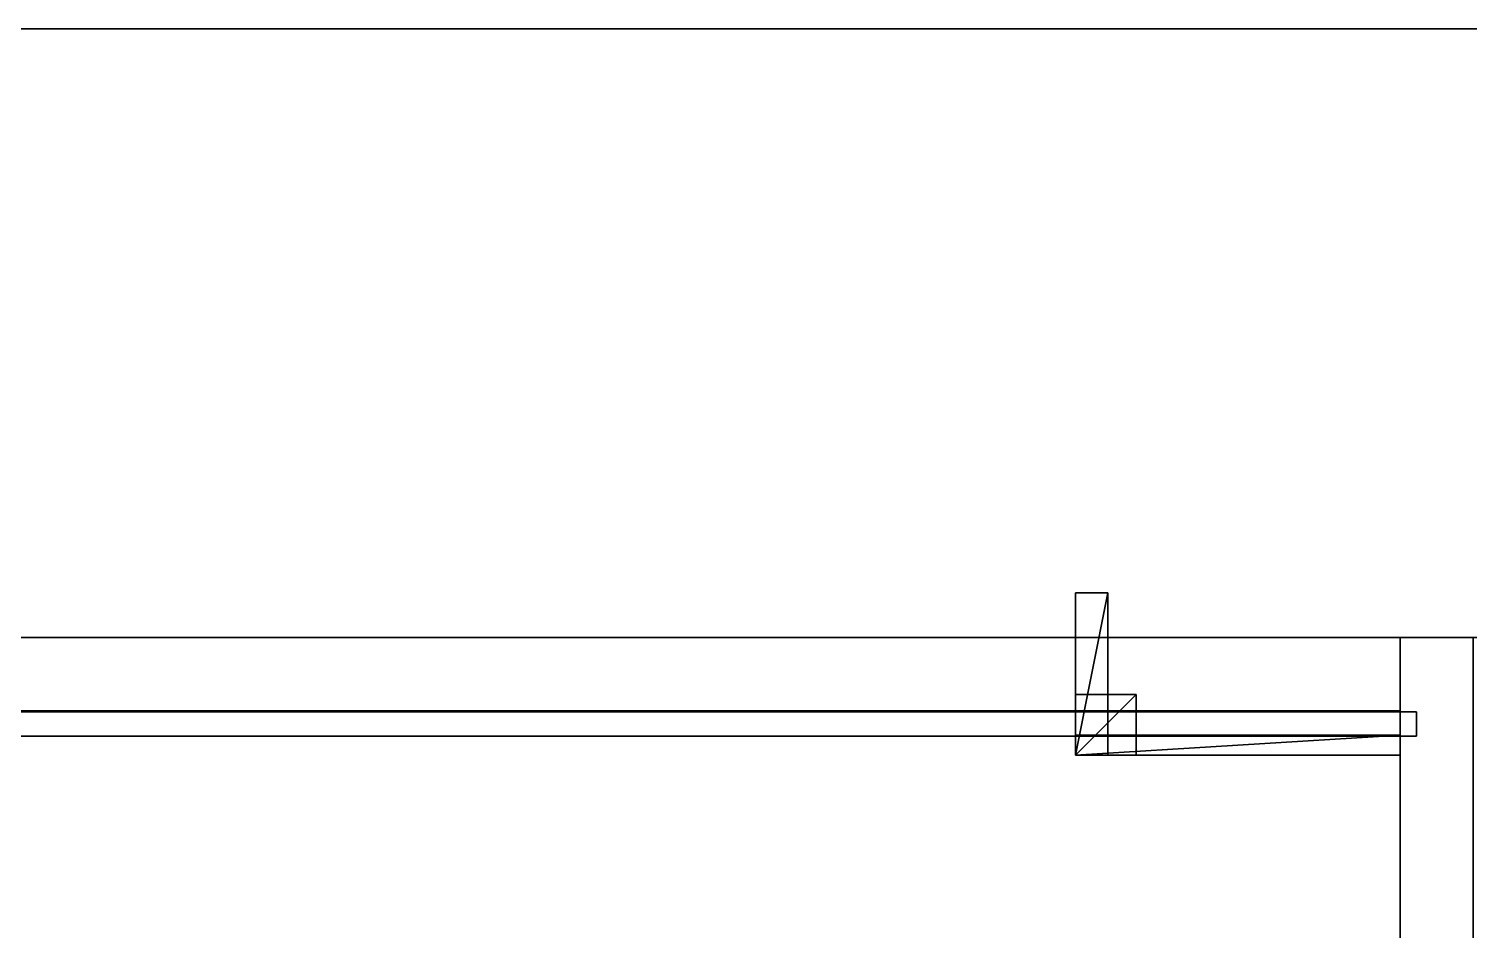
# Model space of a CAD drawing. Extents: x 0 to 5304, y -4676 to 0.
# Drawn here: x 3948.1 to 4302.9, y -1392.1 to -1170 of the extents above; entities that cross this region are included whole.
import ezdxf

# ---------------------------------------------------------------- set-up
doc = ezdxf.new("R2010")
doc.units = 0
for name, color, linetype in [('LAYER0', 7, 'CONTINUOUS'), ('LAYER1', 7, 'CONTINUOUS'), ('LAYER150', 45, 'CONTINUOUS'), ('LAYER49', 2, 'CONTINUOUS'), ('LAYER50', 7, 'CONTINUOUS'), ('LAYER51', 253, 'CONTINUOUS'), ('LAYER52', 253, 'CONTINUOUS'), ('LAYER53', 253, 'CONTINUOUS'), ('LAYER54', 253, 'CONTINUOUS'), ('LAYER55', 253, 'CONTINUOUS'), ('LAYER56', 253, 'CONTINUOUS'), ('LAYER57', 7, 'CONTINUOUS'), ('LAYER67', 7, 'CONTINUOUS'), ('LAYER68', 7, 'CONTINUOUS'), ('LAYER70', 7, 'CONTINUOUS')]:
    doc.layers.add(name, color=color, linetype=linetype)

msp = doc.modelspace()

# ---------------------------------------------------------------- linework, layer by layer
at = {"layer": 'LAYER0'}
for points, invisible_edges in [([(5113.88, -1170), (2029.89, -3014), (2029.89, -1170), (5113.88, -1170)], 1), ([(5263.88, -4676.25), (2029.89, -3014), (5113.88, -1170), (5263.88, -4676.25)], 7), ([(2029.89, -1170, 5), (5113.88, -1170), (2029.89, -1170), (2029.89, -1170, 5)], 1), ([(5113.88, -1170), (2029.89, -1170, 5), (5113.88, -1170, 5), (5113.88, -1170)], 1), ([(2029.89, -3014, 5), (5263.88, -4676.25, 5), (2029.89, -1170, 5), (2029.89, -3014, 5)], 3), ([(2029.89, -1170, 5), (5263.88, -4676.25, 5), (5113.88, -1170, 5), (2029.89, -1170, 5)], 3)]:
    msp.add_3dface(points, dxfattribs=dict(at, invisible_edges=invisible_edges))
at = {"layer": 'LAYER1'}
for points, invisible_edges in [([(2179.89, -1320, 5), (2029.89, -1170, 5), (5113.88, -1170, 5), (2179.89, -1320, 5)], 5), ([(2029.89, -1170, 2605), (5113.88, -1170, 5), (2029.89, -1170, 5), (2029.89, -1170, 2605)], 1), ([(5113.88, -1170, 5), (2029.89, -1170, 2605), (5113.88, -1170, 2605), (5113.88, -1170, 5)], 1), ([(2029.89, -1170, 2605), (2179.89, -1320, 2605), (5113.88, -1170, 2605), (2029.89, -1170, 2605)], 3), ([(2179.89, -1320, 5), (5113.88, -1170, 5), (5263.88, -1320, 5), (2179.89, -1320, 5)], 3), ([(5113.88, -1170, 2605), (2179.89, -1320, 2605), (5263.88, -1320, 2605), (5113.88, -1170, 2605)], 5), ([(5263.88, -1320, 2605), (2179.89, -1320, 5), (5263.88, -1320, 5), (5263.88, -1320, 2605)], 1), ([(2179.89, -1320, 5), (5263.88, -1320, 2605), (2179.89, -1320, 2605), (2179.89, -1320, 5)], 1)]:
    msp.add_3dface(points, dxfattribs=dict(at, invisible_edges=invisible_edges))
at = {"layer": 'LAYER150'}
for points, invisible_edges in [([(5253.885, -1320, 525), (3600.885, -1720, 525), (3600.885, -1320, 525), (5253.885, -1320, 525)], 1), ([(3600.885, -1720, 525), (5253.885, -1320, 525), (5098.885, -1720, 525), (3600.885, -1720, 525)], 3), ([(3600.885, -1320, 543), (5253.885, -1320, 525), (3600.885, -1320, 525), (3600.885, -1320, 543)], 1), ([(5253.885, -1320, 525), (3600.885, -1320, 543), (5253.885, -1320, 543), (5253.885, -1320, 525)], 1), ([(5098.885, -1720, 543), (3600.885, -1320, 543), (3600.885, -1720, 543), (5098.885, -1720, 543)], 1), ([(3600.885, -1320, 543), (5098.885, -1720, 543), (5253.885, -1320, 543), (3600.885, -1320, 543)], 3)]:
    msp.add_3dface(points, dxfattribs=dict(at, invisible_edges=invisible_edges))
at = {"layer": 'LAYER49'}
for points in [[(4285.885, -1349, 484), (4285.885, -1344, 484), (4205.885, -1349, 484), (4285.885, -1349, 484)], [(4205.885, -1349, 484), (4285.885, -1344, 484), (4205.885, -1344, 484), (4205.885, -1349, 484)], [(4205.885, -1349, 484), (4205.885, -1344, 484), (4205.885, -1349, 461), (4205.885, -1349, 484)], [(4205.885, -1349, 461), (4205.885, -1344, 484), (4205.885, -1344, 461), (4205.885, -1349, 461)], [(4285.885, -1349, 461), (4205.885, -1349, 461), (4285.885, -1344, 461), (4285.885, -1349, 461)], [(4285.885, -1344, 461), (4205.885, -1349, 461), (4205.885, -1344, 461), (4285.885, -1344, 461)], [(4285.885, -1344, 461), (4205.885, -1344, 461), (4285.885, -1344, 484), (4285.885, -1344, 461)], [(4285.885, -1344, 484), (4205.885, -1344, 461), (4205.885, -1344, 484), (4285.885, -1344, 484)], [(4285.885, -1349, 461), (4285.885, -1344, 461), (4285.885, -1349, 484), (4285.885, -1349, 461)], [(4285.885, -1349, 484), (4285.885, -1344, 461), (4285.885, -1344, 484), (4285.885, -1349, 484)], [(4285.885, -1349, 484), (4205.885, -1349, 484), (4285.885, -1349, 461), (4285.885, -1349, 484)], [(4285.885, -1349, 461), (4205.885, -1349, 484), (4205.885, -1349, 461), (4285.885, -1349, 461)]]:
    msp.add_3dface(points, dxfattribs=at)
at = {"layer": 'LAYER50', "invisible_edges": 1}
for points in [[(4205.885, -1344, 484), (4285.885, -1349, 484), (4285.885, -1344, 484), (4205.885, -1344, 484)], [(4285.885, -1349, 484), (4205.885, -1344, 484), (4205.885, -1349, 484), (4285.885, -1349, 484)], [(4205.885, -1349, 461), (4285.885, -1344, 461), (4285.885, -1349, 461), (4205.885, -1349, 461)], [(4285.885, -1344, 461), (4205.885, -1349, 461), (4205.885, -1344, 461), (4285.885, -1344, 461)], [(4205.885, -1344, 484), (4205.885, -1349, 461), (4205.885, -1349, 484), (4205.885, -1344, 484)], [(4205.885, -1349, 461), (4205.885, -1344, 484), (4205.885, -1344, 461), (4205.885, -1349, 461)], [(4285.885, -1344, 461), (4205.885, -1344, 484), (4285.885, -1344, 484), (4285.885, -1344, 461)], [(4205.885, -1344, 484), (4285.885, -1344, 461), (4205.885, -1344, 461), (4205.885, -1344, 484)], [(4285.885, -1344, 461), (4285.885, -1349, 484), (4285.885, -1349, 461), (4285.885, -1344, 461)], [(4285.885, -1349, 484), (4285.885, -1344, 461), (4285.885, -1344, 484), (4285.885, -1349, 484)], [(4205.885, -1349, 461), (4285.885, -1349, 484), (4205.885, -1349, 484), (4205.885, -1349, 461)], [(4285.885, -1349, 484), (4205.885, -1349, 461), (4285.885, -1349, 461), (4285.885, -1349, 484)]]:
    msp.add_3dface(points, dxfattribs=at)
at = {"layer": 'LAYER51'}
for points in [[(4220.885, -1349, 484), (4220.885, -1334, 484), (4205.885, -1349, 484), (4220.885, -1349, 484)], [(4205.885, -1349, 484), (4220.885, -1334, 484), (4205.885, -1334, 484), (4205.885, -1349, 484)], [(4205.885, -1349, 484), (4205.885, -1334, 484), (4205.885, -1349, 469), (4205.885, -1349, 484)], [(4205.885, -1349, 469), (4205.885, -1334, 484), (4205.885, -1334, 469), (4205.885, -1349, 469)], [(4220.885, -1349, 469), (4205.885, -1349, 469), (4220.885, -1334, 469), (4220.885, -1349, 469)], [(4220.885, -1334, 469), (4205.885, -1349, 469), (4205.885, -1334, 469), (4220.885, -1334, 469)], [(4220.885, -1334, 469), (4205.885, -1334, 469), (4220.885, -1334, 484), (4220.885, -1334, 469)], [(4220.885, -1334, 484), (4205.885, -1334, 469), (4205.885, -1334, 484), (4220.885, -1334, 484)], [(4220.885, -1349, 469), (4220.885, -1334, 469), (4220.885, -1349, 484), (4220.885, -1349, 469)], [(4220.885, -1349, 484), (4220.885, -1334, 469), (4220.885, -1334, 484), (4220.885, -1349, 484)], [(4220.885, -1349, 484), (4205.885, -1349, 484), (4220.885, -1349, 469), (4220.885, -1349, 484)], [(4220.885, -1349, 469), (4205.885, -1349, 484), (4205.885, -1349, 469), (4220.885, -1349, 469)]]:
    msp.add_3dface(points, dxfattribs=at)
at = {"layer": 'LAYER52'}
for points in [[(4220.885, -1349, 484), (4220.885, -1334, 484), (4205.885, -1349, 484), (4220.885, -1349, 484)], [(4205.885, -1349, 484), (4220.885, -1334, 484), (4205.885, -1334, 484), (4205.885, -1349, 484)], [(4205.885, -1349, 484), (4205.885, -1334, 484), (4205.885, -1349, 469), (4205.885, -1349, 484)], [(4205.885, -1349, 469), (4205.885, -1334, 484), (4205.885, -1334, 469), (4205.885, -1349, 469)], [(4220.885, -1349, 469), (4205.885, -1349, 469), (4220.885, -1334, 469), (4220.885, -1349, 469)], [(4220.885, -1334, 469), (4205.885, -1349, 469), (4205.885, -1334, 469), (4220.885, -1334, 469)], [(4220.885, -1334, 469), (4205.885, -1334, 469), (4220.885, -1334, 484), (4220.885, -1334, 469)], [(4220.885, -1334, 484), (4205.885, -1334, 469), (4205.885, -1334, 484), (4220.885, -1334, 484)], [(4220.885, -1349, 469), (4220.885, -1334, 469), (4220.885, -1349, 484), (4220.885, -1349, 469)], [(4220.885, -1349, 484), (4220.885, -1334, 469), (4220.885, -1334, 484), (4220.885, -1349, 484)], [(4220.885, -1349, 484), (4205.885, -1349, 484), (4220.885, -1349, 469), (4220.885, -1349, 484)], [(4220.885, -1349, 469), (4205.885, -1349, 484), (4205.885, -1349, 469), (4220.885, -1349, 469)]]:
    msp.add_3dface(points, dxfattribs=at)
at = {"layer": 'LAYER53'}
for points in [[(4220.885, -1349, 484), (4220.885, -1334, 484), (4205.885, -1349, 484), (4220.885, -1349, 484)], [(4205.885, -1349, 484), (4220.885, -1334, 484), (4205.885, -1334, 484), (4205.885, -1349, 484)], [(4205.885, -1349, 484), (4205.885, -1334, 484), (4205.885, -1349, 469), (4205.885, -1349, 484)], [(4205.885, -1349, 469), (4205.885, -1334, 484), (4205.885, -1334, 469), (4205.885, -1349, 469)], [(4220.885, -1349, 469), (4205.885, -1349, 469), (4220.885, -1334, 469), (4220.885, -1349, 469)], [(4220.885, -1334, 469), (4205.885, -1349, 469), (4205.885, -1334, 469), (4220.885, -1334, 469)], [(4220.885, -1334, 469), (4205.885, -1334, 469), (4220.885, -1334, 484), (4220.885, -1334, 469)], [(4220.885, -1334, 484), (4205.885, -1334, 469), (4205.885, -1334, 484), (4220.885, -1334, 484)], [(4220.885, -1349, 469), (4220.885, -1334, 469), (4220.885, -1349, 484), (4220.885, -1349, 469)], [(4220.885, -1349, 484), (4220.885, -1334, 469), (4220.885, -1334, 484), (4220.885, -1349, 484)], [(4220.885, -1349, 484), (4205.885, -1349, 484), (4220.885, -1349, 469), (4220.885, -1349, 484)], [(4220.885, -1349, 469), (4205.885, -1349, 484), (4205.885, -1349, 469), (4220.885, -1349, 469)]]:
    msp.add_3dface(points, dxfattribs=at)
at = {"layer": 'LAYER54'}
for points in [[(4220.885, -1349, 484), (4220.885, -1334, 484), (4205.885, -1349, 484), (4220.885, -1349, 484)], [(4205.885, -1349, 484), (4220.885, -1334, 484), (4205.885, -1334, 484), (4205.885, -1349, 484)], [(4205.885, -1349, 484), (4205.885, -1334, 484), (4205.885, -1349, 469), (4205.885, -1349, 484)], [(4205.885, -1349, 469), (4205.885, -1334, 484), (4205.885, -1334, 469), (4205.885, -1349, 469)], [(4220.885, -1349, 469), (4205.885, -1349, 469), (4220.885, -1334, 469), (4220.885, -1349, 469)], [(4220.885, -1334, 469), (4205.885, -1349, 469), (4205.885, -1334, 469), (4220.885, -1334, 469)], [(4220.885, -1334, 469), (4205.885, -1334, 469), (4220.885, -1334, 484), (4220.885, -1334, 469)], [(4220.885, -1334, 484), (4205.885, -1334, 469), (4205.885, -1334, 484), (4220.885, -1334, 484)], [(4220.885, -1349, 469), (4220.885, -1334, 469), (4220.885, -1349, 484), (4220.885, -1349, 469)], [(4220.885, -1349, 484), (4220.885, -1334, 469), (4220.885, -1334, 484), (4220.885, -1349, 484)], [(4220.885, -1349, 484), (4205.885, -1349, 484), (4220.885, -1349, 469), (4220.885, -1349, 484)], [(4220.885, -1349, 469), (4205.885, -1349, 484), (4205.885, -1349, 469), (4220.885, -1349, 469)]]:
    msp.add_3dface(points, dxfattribs=at)
at = {"layer": 'LAYER55'}
for points in [[(4213.885, -1349, 484), (4213.885, -1309, 484), (4205.885, -1349, 484), (4213.885, -1349, 484)], [(4205.885, -1349, 484), (4213.885, -1309, 484), (4205.885, -1309, 484), (4205.885, -1349, 484)], [(4205.885, -1349, 484), (4205.885, -1309, 484), (4205.885, -1349, 476), (4205.885, -1349, 484)], [(4205.885, -1349, 476), (4205.885, -1309, 484), (4205.885, -1309, 476), (4205.885, -1349, 476)], [(4213.885, -1349, 476), (4205.885, -1349, 476), (4213.885, -1309, 476), (4213.885, -1349, 476)], [(4213.885, -1309, 476), (4205.885, -1349, 476), (4205.885, -1309, 476), (4213.885, -1309, 476)], [(4213.885, -1309, 476), (4205.885, -1309, 476), (4213.885, -1309, 484), (4213.885, -1309, 476)], [(4213.885, -1309, 484), (4205.885, -1309, 476), (4205.885, -1309, 484), (4213.885, -1309, 484)], [(4213.885, -1349, 476), (4213.885, -1309, 476), (4213.885, -1349, 484), (4213.885, -1349, 476)], [(4213.885, -1349, 484), (4213.885, -1309, 476), (4213.885, -1309, 484), (4213.885, -1349, 484)], [(4213.885, -1349, 484), (4205.885, -1349, 484), (4213.885, -1349, 476), (4213.885, -1349, 484)], [(4213.885, -1349, 476), (4205.885, -1349, 484), (4205.885, -1349, 476), (4213.885, -1349, 476)]]:
    msp.add_3dface(points, dxfattribs=at)
at = {"layer": 'LAYER56'}
for points in [[(4285.885, -1349, 484), (4285.885, -1344, 484), (4205.885, -1349, 484), (4285.885, -1349, 484)], [(4205.885, -1349, 484), (4285.885, -1344, 484), (4205.885, -1344, 484), (4205.885, -1349, 484)], [(4205.885, -1349, 484), (4205.885, -1344, 484), (4205.885, -1349, 468), (4205.885, -1349, 484)], [(4205.885, -1349, 468), (4205.885, -1344, 484), (4205.885, -1344, 468), (4205.885, -1349, 468)], [(4285.885, -1349, 468), (4205.885, -1349, 468), (4285.885, -1344, 468), (4285.885, -1349, 468)], [(4285.885, -1344, 468), (4205.885, -1349, 468), (4205.885, -1344, 468), (4285.885, -1344, 468)], [(4285.885, -1344, 468), (4205.885, -1344, 468), (4285.885, -1344, 484), (4285.885, -1344, 468)], [(4285.885, -1344, 484), (4205.885, -1344, 468), (4205.885, -1344, 484), (4285.885, -1344, 484)], [(4285.885, -1349, 468), (4285.885, -1344, 468), (4285.885, -1349, 484), (4285.885, -1349, 468)], [(4285.885, -1349, 484), (4285.885, -1344, 468), (4285.885, -1344, 484), (4285.885, -1349, 484)], [(4285.885, -1349, 484), (4205.885, -1349, 484), (4285.885, -1349, 468), (4285.885, -1349, 484)], [(4285.885, -1349, 468), (4205.885, -1349, 484), (4205.885, -1349, 468), (4285.885, -1349, 468)]]:
    msp.add_3dface(points, dxfattribs=at)
at = {"layer": 'LAYER57', "invisible_edges": 1}
for points in [[(4285.885, -1320, 226), (3621.885, -1698, 226), (3621.885, -1320, 226), (4285.885, -1320, 226)], [(3621.885, -1698, 226), (4285.885, -1320, 226), (4285.885, -1698, 226), (3621.885, -1698, 226)], [(3621.885, -1320, 244), (4285.885, -1320, 226), (3621.885, -1320, 226), (3621.885, -1320, 244)], [(4285.885, -1320, 226), (3621.885, -1320, 244), (4285.885, -1320, 244), (4285.885, -1320, 226)], [(4285.885, -1698, 244), (3621.885, -1320, 244), (3621.885, -1698, 244), (4285.885, -1698, 244)], [(3621.885, -1320, 244), (4285.885, -1698, 244), (4285.885, -1320, 244), (3621.885, -1320, 244)], [(4285.885, -1320, 226), (4285.885, -1698, 244), (4285.885, -1698, 226), (4285.885, -1320, 226)], [(4285.885, -1698, 244), (4285.885, -1320, 226), (4285.885, -1320, 244), (4285.885, -1698, 244)]]:
    msp.add_3dface(points, dxfattribs=at)
at = {"layer": 'LAYER67', "invisible_edges": 1}
for points in [[(4285.885, -1320, 225), (4285.885, -1698, 525), (4285.885, -1320, 525), (4285.885, -1320, 225)], [(4285.885, -1698, 525), (4285.885, -1320, 225), (4285.885, -1698, 225), (4285.885, -1698, 525)], [(4285.885, -1320, 225), (4303.885, -1698, 225), (4285.885, -1698, 225), (4285.885, -1320, 225)], [(4303.885, -1698, 225), (4285.885, -1320, 225), (4303.885, -1320, 225), (4303.885, -1698, 225)], [(4303.885, -1320, 525), (4285.885, -1698, 525), (4303.885, -1698, 525), (4303.885, -1320, 525)], [(4285.885, -1698, 525), (4303.885, -1320, 525), (4285.885, -1320, 525), (4285.885, -1698, 525)], [(4303.885, -1320, 525), (4285.885, -1320, 225), (4285.885, -1320, 525), (4303.885, -1320, 525)], [(4285.885, -1320, 225), (4303.885, -1320, 525), (4303.885, -1320, 225), (4285.885, -1320, 225)]]:
    msp.add_3dface(points, dxfattribs=at)
at = {"layer": 'LAYER68', "invisible_edges": 1}
for points in [[(3617.885, -1338.3, 240), (4289.885, -1338.3, 524.5), (4289.885, -1338.3, 240), (3617.885, -1338.3, 240)], [(4289.885, -1338.3, 524.5), (3617.885, -1338.3, 240), (3617.885, -1338.3, 524.5), (4289.885, -1338.3, 524.5)], [(3617.885, -1344.3, 524.5), (4289.885, -1338.3, 524.5), (3617.885, -1338.3, 524.5), (3617.885, -1344.3, 524.5)], [(4289.885, -1338.3, 524.5), (3617.885, -1344.3, 524.5), (4289.885, -1344.3, 524.5), (4289.885, -1338.3, 524.5)], [(4289.885, -1344.3, 240), (3617.885, -1338.3, 240), (4289.885, -1338.3, 240), (4289.885, -1344.3, 240)], [(3617.885, -1338.3, 240), (4289.885, -1344.3, 240), (3617.885, -1344.3, 240), (3617.885, -1338.3, 240)], [(4289.885, -1344.3, 240), (4289.885, -1338.3, 524.5), (4289.885, -1344.3, 524.5), (4289.885, -1344.3, 240)], [(4289.885, -1338.3, 524.5), (4289.885, -1344.3, 240), (4289.885, -1338.3, 240), (4289.885, -1338.3, 524.5)], [(3617.885, -1344.3, 524.5), (4289.885, -1344.3, 240), (4289.885, -1344.3, 524.5), (3617.885, -1344.3, 524.5)], [(4289.885, -1344.3, 240), (3617.885, -1344.3, 524.5), (3617.885, -1344.3, 240), (4289.885, -1344.3, 240)]]:
    msp.add_3dface(points, dxfattribs=at)
at = {"layer": 'LAYER70', "invisible_edges": 1}
for points in [[(3621.885, -1320, 404.5), (4285.885, -1320, 524.5), (4285.885, -1320, 404.5), (3621.885, -1320, 404.5)], [(4285.885, -1320, 524.5), (3621.885, -1320, 404.5), (3621.885, -1320, 524.5), (4285.885, -1320, 524.5)], [(3621.885, -1338, 524.5), (4285.885, -1320, 524.5), (3621.885, -1320, 524.5), (3621.885, -1338, 524.5)], [(4285.885, -1320, 524.5), (3621.885, -1338, 524.5), (4285.885, -1338, 524.5), (4285.885, -1320, 524.5)], [(4285.885, -1338, 404.5), (3621.885, -1320, 404.5), (4285.885, -1320, 404.5), (4285.885, -1338, 404.5)], [(3621.885, -1320, 404.5), (4285.885, -1338, 404.5), (3621.885, -1338, 404.5), (3621.885, -1320, 404.5)], [(4285.885, -1338, 404.5), (4285.885, -1320, 524.5), (4285.885, -1338, 524.5), (4285.885, -1338, 404.5)], [(4285.885, -1320, 524.5), (4285.885, -1338, 404.5), (4285.885, -1320, 404.5), (4285.885, -1320, 524.5)], [(3621.885, -1338, 524.5), (4285.885, -1338, 404.5), (4285.885, -1338, 524.5), (3621.885, -1338, 524.5)], [(4285.885, -1338, 404.5), (3621.885, -1338, 524.5), (3621.885, -1338, 404.5), (4285.885, -1338, 404.5)]]:
    msp.add_3dface(points, dxfattribs=at)

doc.saveas('drawing.dxf')
